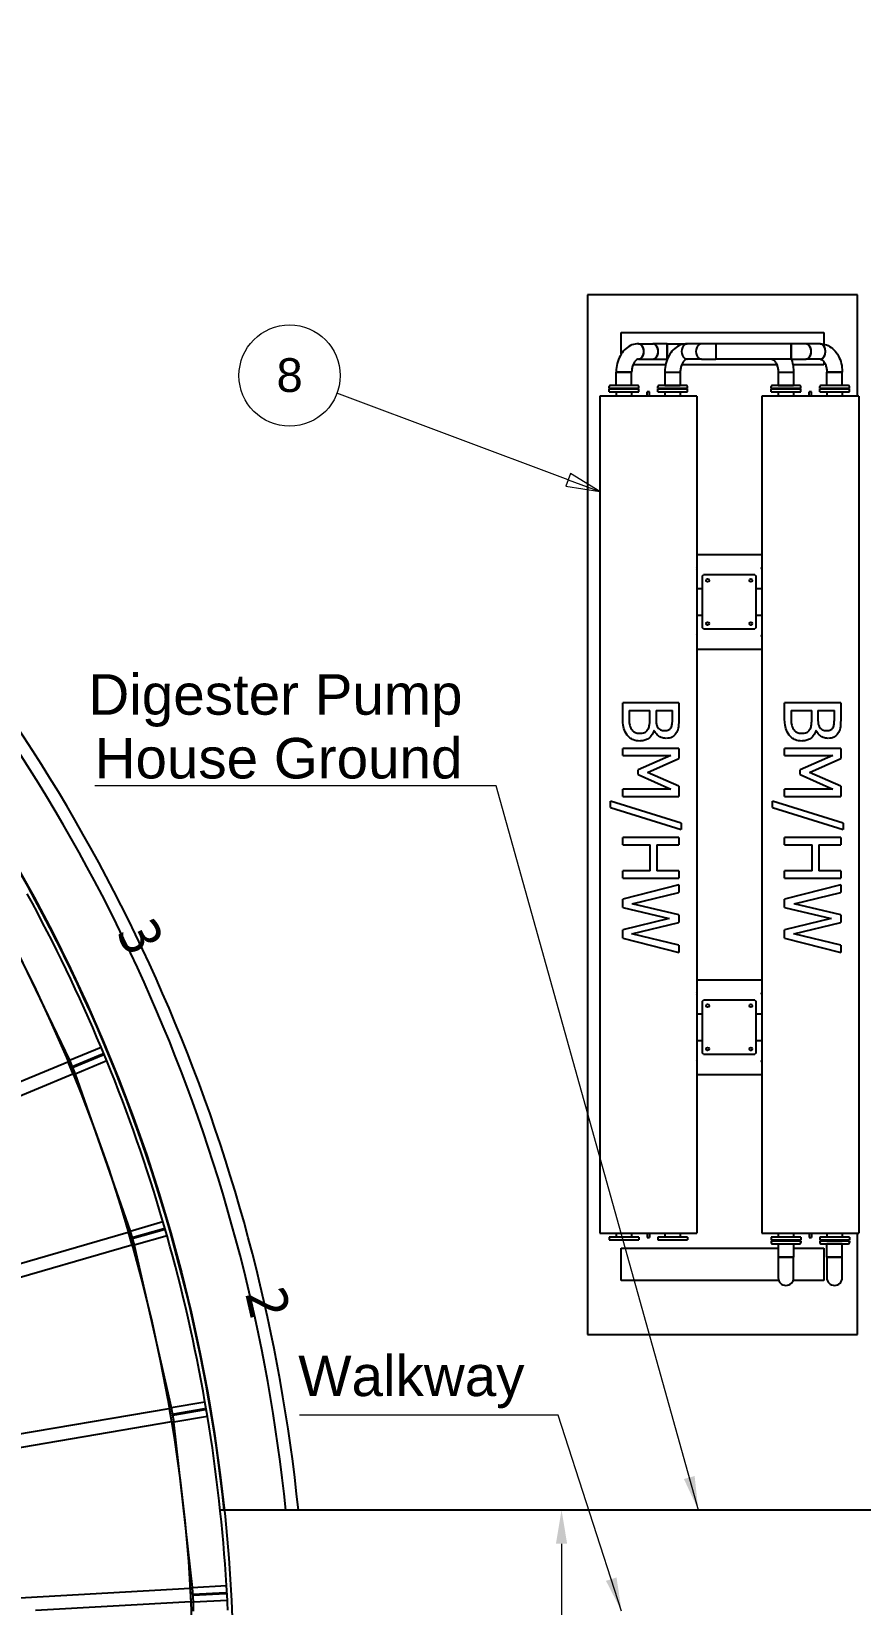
# Model space of a CAD drawing. Header units: millimetres. Extents: x 0 to 118900, y 0 to 84100.
# Drawn here: x 35690 to 41833, y 19380 to 31030 of the extents above; entities that cross this region are included whole.
import ezdxf

# ---------------------------------------------------------------- set-up
doc = ezdxf.new("R2010")
doc.units = ezdxf.units.MM
doc.header["$LTSCALE"] = 100
doc.layers.add('4003-AREA-04.1_F-Foundation', color=7, linetype='Continuous', lineweight=25, true_color=0xadadad)
for name, color, linetype, lineweight in [('4003-AREA-04.1_T-Tank', 7, 'Continuous', 25), ('Dimension', 7, 'Continuous', 18), ('Symbol', 7, 'Continuous', 18), ('Visible', 7, 'Continuous', 25)]:
    doc.layers.add(name, color=color, linetype=linetype, lineweight=lineweight)
doc.styles.add('Note Text', font='arial.ttf')
doc.styles.add('Text Style176', font='tahoma.ttf')
doc.styles.add('Title', font='arial.ttf')
doc.dimstyles.new('Default - Method 2a$7', dxfattribs={"dimscale": 100, "dimtxt": 3, "dimasz": 2.5, "dimexe": 3, "dimexo": 0.5, "dimgap": 0.7, "dimtad": 0, "dimtoh": 1, "dimdec": 1, "dimrnd": 1e-08, "dimtxsty": 'Title', "dimcen": 0.09, "dimdle": 10, "dimclrd": 256, "dimclre": 256, "dimclrt": 7, "dimazin": 2, "dimtfac": 0.833333, "dimtdec": 1, "dimtmove": 0, "dimatfit": 3, "dimfxl": 1, "dimtolj": 1, "dimlwd": -1, "dimlwe": -1, "dimarcsym": 0})
doc.dimstyles.new('Default - Method 2b', dxfattribs={"dimscale": 100, "dimtxt": 3, "dimasz": 2.5, "dimexe": 3, "dimexo": 0.5, "dimgap": 0.7, "dimtad": 0, "dimtoh": 1, "dimdec": 1, "dimrnd": 1e-08, "dimtxsty": 'Title', "dimcen": 0.09, "dimdle": 10, "dimclrd": 256, "dimclre": 256, "dimclrt": 7, "dimadec": 0, "dimazin": 2, "dimtfac": 0.833333, "dimtdec": 1, "dimtmove": 0, "dimatfit": 3, "dimfxl": 1, "dimtolj": 1, "dimlwd": -1, "dimlwe": -1, "dimarcsym": 0})

# ---------------------------------------------------------------- blocks, each defined once
blk = doc.blocks.new('*D28')
at = {"layer": 'Defpoints', "color": 0, "transparency": 16777216}
for p in [(39288, 20080), (39618, 20080), (39279, 12380)]:
    blk.add_point(p, dxfattribs=at)
at = {"layer": 'Dimension', "transparency": 16777216}
for p, q in [((39618, 19830), (39618, 16877)), ((39618, 12630), (39618, 15844))]:
    blk.add_line(p, q, dxfattribs=at)
for points in [[(39576, 19830), (39659, 19830), (39618, 20080)], [(39576, 12630), (39659, 12630), (39618, 12380)]]:
    blk.add_solid(points, dxfattribs=at)
at = {"layer": 'Dimension', "color": 7, "transparency": 16777216, "insert": (39771, 15914), "char_height": 300, "attachment_point": 7, "rotation": 90, "style": 'Title'}
blk.add_mtext('\\A1;7700', dxfattribs=at)
blk = doc.blocks.new('Balloon7')
at = {"layer": 'Symbol'}
for p, q in [((396.67, 277.1), (379.54, 283.5)), ((396.84, 277.57), (396.49, 276.63)), ((399.01, 276.22), (396.84, 277.57)), ((396.49, 276.63), (399.01, 276.22)), ((396.67, 277.1), (399.01, 276.22))]:
    blk.add_line(p, q, dxfattribs=at)
at = {"layer": 'Symbol', "flags": 128}
blk.add_lwpolyline([(396.49, 276.63), (399.01, 276.22), (396.84, 277.57), (396.49, 276.63)], dxfattribs=at)
at = {"layer": 'Symbol'}
blk.add_circle((376.03, 284.81), 3.75, dxfattribs=at)
blk.add_solid([(396.49, 276.63), (399.01, 276.22), (396.84, 277.57), (396.49, 276.63)], dxfattribs=at)
at = {"layer": 'Symbol', "insert": (376.03, 284.83), "char_height": 2.5, "attachment_point": 5, "style": 'Note Text'}
blk.add_mtext('8', dxfattribs=at)

msp = doc.modelspace()

# ---------------------------------------------------------------- linework, layer by layer
at = {"layer": '4003-AREA-04.1_F-Foundation'}
msp.add_circle((24937.91, 18779.59), 12250, dxfattribs=at)
at = {"layer": '4003-AREA-04.1_T-Tank'}
msp.add_circle((24937.91, 18779.59), 11950, dxfattribs=at)
at = {"layer": 'Visible'}
for p, q in [((39810.15, 29079.59), (39810.15, 21379.59)), ((41810.15, 29079.59), (39810.15, 29079.59)), ((41810.15, 28329.59), (41810.15, 29079.59)), ((40060.15, 28799.59), (41560.15, 28799.59)), ((40060.15, 28641.32), (40060.15, 28799.59)), ((41560.15, 28799.59), (41560.15, 28713.94)), ((40187.38, 28716.74), (40293.44, 28716.74)), ((40400.92, 28716.74), (40293.44, 28716.74)), ((40400.92, 28602.8), (40400.92, 28716.74)), ((40400.92, 28716.74), (40547.88, 28716.74)), ((40400.92, 28716.74), (40400.92, 28602.8)), ((40653.94, 28716.74), (40547.88, 28716.74)), ((40761.42, 28716.74), (40653.94, 28716.74)), ((40761.42, 28716.74), (40761.42, 28602.44)), ((41319.37, 28716.74), (40761.42, 28716.74)), ((40761.42, 28716.74), (40761.42, 28602.44)), ((41319.37, 28716.74), (41319.37, 28602.44)), ((41319.37, 28602.44), (41319.37, 28716.74)), ((41426.85, 28716.74), (41319.37, 28716.74)), ((41532.92, 28716.74), (41426.85, 28716.74)), ((40388.3, 28559.59), (40146.26, 28559.59)), ((40187.38, 28602.44), (40293.44, 28602.44)), ((40293.44, 28602.44), (40400.78, 28602.44)), ((41213.54, 28559.59), (40506.76, 28559.59)), ((40653.94, 28602.44), (40547.88, 28602.44)), ((40653.94, 28602.44), (40761.42, 28602.44)), ((41319.37, 28602.44), (40761.42, 28602.44)), ((41319.37, 28602.44), (41426.85, 28602.44)), ((41560.15, 28559.59), (41331.99, 28559.59)), ((41532.92, 28602.44), (41426.85, 28602.44)), ((41560.15, 28584.92), (41560.15, 28559.59)), ((40022.75, 28507.59), (40137.05, 28507.59)), ((40137.05, 28507.59), (40022.75, 28507.59)), ((40022.75, 28407.59), (40022.75, 28507.59)), ((40137.05, 28407.59), (40137.05, 28507.59)), ((40383.25, 28507.59), (40497.55, 28507.59)), ((40383.25, 28507.59), (40497.55, 28507.59)), ((40383.25, 28507.59), (40383.25, 28407.59)), ((40497.55, 28507.59), (40497.55, 28407.59)), ((41222.75, 28507.59), (41337.05, 28507.59)), ((41222.75, 28507.59), (41337.05, 28507.59)), ((41222.75, 28507.59), (41222.75, 28407.59)), ((41337.05, 28507.59), (41337.05, 28407.59)), ((41583.25, 28507.59), (41697.55, 28507.59)), ((41697.55, 28507.59), (41583.25, 28507.59)), ((41583.25, 28407.59), (41583.25, 28507.59)), ((41697.55, 28407.59), (41697.55, 28507.59)), ((40619.15, 28329.59), (39901.15, 28329.59)), ((39901.15, 28329.59), (39901.15, 22129.59)), ((39969.9, 28386.59), (39969.9, 28399.09)), ((40189.9, 28386.59), (39969.9, 28386.59)), ((40189.9, 28379.59), (39969.9, 28379.59)), ((39969.9, 28359.59), (39969.9, 28379.59)), ((39969.9, 28359.59), (40189.9, 28359.59)), ((40181.9, 28407.09), (39977.9, 28407.09)), ((40158.9, 28382.59), (40000.9, 28382.59)), ((40000.9, 28379.59), (40000.9, 28382.59)), ((40137.05, 28407.59), (40022.75, 28407.59)), ((40022.75, 28407.09), (40022.75, 28407.59)), ((40137.05, 28407.59), (40022.75, 28407.59)), ((40022.75, 28359.59), (40022.75, 28329.59)), ((40137.05, 28407.09), (40137.05, 28407.59)), ((40137.05, 28359.59), (40137.05, 28329.59)), ((40158.9, 28379.59), (40158.9, 28382.59)), ((40189.9, 28386.59), (40189.9, 28399.09)), ((40189.9, 28359.59), (40189.9, 28379.59)), ((40268.9, 28361.59), (40251.4, 28361.59)), ((40251.4, 28329.59), (40251.4, 28361.59)), ((40268.9, 28329.59), (40268.9, 28361.59)), ((40330.4, 28386.59), (40330.4, 28399.09)), ((40550.4, 28386.59), (40330.4, 28386.59)), ((40550.4, 28379.59), (40330.4, 28379.59)), ((40330.4, 28359.59), (40330.4, 28379.59)), ((40330.4, 28359.59), (40550.4, 28359.59)), ((40542.4, 28407.09), (40338.4, 28407.09)), ((40519.4, 28382.59), (40361.4, 28382.59)), ((40361.4, 28379.59), (40361.4, 28382.59)), ((40497.55, 28407.59), (40383.25, 28407.59)), ((40383.25, 28407.09), (40383.25, 28407.59)), ((40383.25, 28407.59), (40497.55, 28407.59)), ((40383.25, 28359.59), (40383.25, 28329.59)), ((40497.55, 28407.09), (40497.55, 28407.59)), ((40497.55, 28359.59), (40497.55, 28329.59)), ((40519.4, 28379.59), (40519.4, 28382.59)), ((40550.4, 28386.59), (40550.4, 28399.09)), ((40550.4, 28359.59), (40550.4, 28379.59)), ((40619.15, 28329.59), (40619.15, 22129.59)), ((41819.15, 28329.59), (41101.15, 28329.59)), ((41101.15, 28329.59), (41101.15, 22129.59)), ((41169.9, 28386.59), (41169.9, 28399.09)), ((41389.9, 28386.59), (41169.9, 28386.59)), ((41389.9, 28379.59), (41169.9, 28379.59)), ((41169.9, 28359.59), (41169.9, 28379.59)), ((41169.9, 28359.59), (41389.9, 28359.59)), ((41381.9, 28407.09), (41177.9, 28407.09)), ((41358.9, 28382.59), (41200.9, 28382.59)), ((41200.9, 28379.59), (41200.9, 28382.59)), ((41337.05, 28407.59), (41222.75, 28407.59)), ((41222.75, 28407.09), (41222.75, 28407.59)), ((41222.75, 28407.59), (41337.05, 28407.59)), ((41222.75, 28359.59), (41222.75, 28329.59)), ((41337.05, 28407.09), (41337.05, 28407.59)), ((41337.05, 28359.59), (41337.05, 28329.59)), ((41358.9, 28379.59), (41358.9, 28382.59)), ((41389.9, 28386.59), (41389.9, 28399.09)), ((41389.9, 28359.59), (41389.9, 28379.59)), ((41468.9, 28361.59), (41451.4, 28361.59)), ((41451.4, 28329.59), (41451.4, 28361.59)), ((41468.9, 28329.59), (41468.9, 28361.59)), ((41530.4, 28386.59), (41530.4, 28399.09)), ((41750.4, 28386.59), (41530.4, 28386.59)), ((41750.4, 28379.59), (41530.4, 28379.59)), ((41530.4, 28359.59), (41530.4, 28379.59)), ((41530.4, 28359.59), (41750.4, 28359.59)), ((41742.4, 28407.09), (41538.4, 28407.09)), ((41719.4, 28382.59), (41561.4, 28382.59)), ((41561.4, 28379.59), (41561.4, 28382.59)), ((41697.55, 28407.59), (41583.25, 28407.59)), ((41583.25, 28407.09), (41583.25, 28407.59)), ((41697.55, 28407.59), (41583.25, 28407.59)), ((41583.25, 28359.59), (41583.25, 28329.59)), ((41697.55, 28407.09), (41697.55, 28407.59)), ((41697.55, 28359.59), (41697.55, 28329.59)), ((41719.4, 28379.59), (41719.4, 28382.59)), ((41750.4, 28386.59), (41750.4, 28399.09)), ((41750.4, 28359.59), (41750.4, 28379.59)), ((41819.15, 28329.59), (41819.15, 22129.59)), ((41101.15, 27154.59), (40619.15, 27154.59)), ((40660.15, 26994.59), (40670.15, 27004.59)), ((40660.15, 26994.59), (40660.15, 26614.59)), ((41050.15, 27004.59), (40670.15, 27004.59)), ((41050.15, 27004.59), (41060.15, 26994.59)), ((41060.15, 26614.59), (41060.15, 26994.59)), ((40619.15, 26904.59), (40660.15, 26904.59)), ((41060.15, 26904.59), (41101.15, 26904.59)), ((40660.15, 26704.59), (40619.15, 26704.59)), ((41101.15, 26704.59), (41060.15, 26704.59)), ((40670.15, 26604.59), (40660.15, 26614.59)), ((40670.15, 26604.59), (41050.15, 26604.59)), ((41060.15, 26614.59), (41050.15, 26604.59)), ((40619.15, 26454.59), (41101.15, 26454.59)), ((40070.69, 25937.43), (40070.69, 26056.63)), ((40486.21, 26056.63), (40070.69, 26056.63)), ((40117.83, 26001.41), (40117.83, 25956.62)), ((40117.83, 26001.41), (40271.37, 26001.41)), ((40271.37, 25938.78), (40271.37, 26001.41)), ((40317.51, 26001.41), (40317.51, 25938.78)), ((40317.51, 26001.41), (40439.06, 26001.41)), ((40439.06, 25948.54), (40439.06, 26001.41)), ((40486.21, 26056.63), (40486.21, 25946.52)), ((41270.69, 25937.43), (41270.69, 26056.63)), ((41686.21, 26056.63), (41270.69, 26056.63)), ((41317.83, 26001.41), (41317.83, 25956.62)), ((41317.83, 26001.41), (41471.37, 26001.41)), ((41471.37, 25938.78), (41471.37, 26001.41)), ((41517.51, 26001.41), (41517.51, 25938.78)), ((41517.51, 26001.41), (41639.06, 26001.41)), ((41639.06, 25948.54), (41639.06, 26001.41)), ((41686.21, 26056.63), (41686.21, 25946.52)), ((40301.68, 25852.58), (40303.7, 25852.58)), ((41501.68, 25852.58), (41503.7, 25852.58)), ((40486.21, 25719.91), (40070.69, 25719.91)), ((40070.69, 25668.39), (40070.69, 25719.91)), ((40070.69, 25668.39), (40428.62, 25668.39)), ((40428.62, 25668.39), (40185.17, 25560.97)), ((40254.87, 25540.77), (40486.21, 25644.48)), ((40486.21, 25719.91), (40486.21, 25644.48)), ((41686.21, 25719.91), (41270.69, 25719.91)), ((41270.69, 25668.39), (41270.69, 25719.91)), ((41270.69, 25668.39), (41628.62, 25668.39)), ((41628.62, 25668.39), (41385.17, 25560.97)), ((41454.87, 25540.77), (41686.21, 25644.48)), ((41686.21, 25719.91), (41686.21, 25644.48)), ((40185.17, 25527.3), (40185.17, 25560.97)), ((40185.17, 25527.3), (40428.62, 25418.87)), ((40486.21, 25440.42), (40254.87, 25540.77)), ((41385.17, 25527.3), (41385.17, 25560.97)), ((41385.17, 25527.3), (41628.62, 25418.87)), ((41686.21, 25440.42), (41454.87, 25540.77)), ((40070.69, 25363.65), (40070.69, 25418.87)), ((40428.62, 25418.87), (40070.69, 25418.87)), ((40486.21, 25440.42), (40486.21, 25363.65)), ((41270.69, 25363.65), (41270.69, 25418.87)), ((41628.62, 25418.87), (41270.69, 25418.87)), ((41686.21, 25440.42), (41686.21, 25363.65)), ((39980.44, 25281.15), (39980.44, 25328.29)), ((40504.72, 25166.33), (39980.44, 25328.29)), ((39980.44, 25281.15), (40504.72, 25118.51)), ((40070.69, 25363.65), (40486.21, 25363.65)), ((41180.44, 25281.15), (41180.44, 25328.29)), ((41704.72, 25166.33), (41180.44, 25328.29)), ((41180.44, 25281.15), (41704.72, 25118.51)), ((41270.69, 25363.65), (41686.21, 25363.65)), ((40504.72, 25166.33), (40504.72, 25118.51)), ((41704.72, 25166.33), (41704.72, 25118.51)), ((40486.21, 25060.93), (40070.69, 25060.93)), ((40070.69, 25005.71), (40070.69, 25060.93)), ((40486.21, 25060.93), (40486.21, 25005.71)), ((41686.21, 25060.93), (41270.69, 25060.93)), ((41270.69, 25005.71), (41270.69, 25060.93)), ((41686.21, 25060.93), (41686.21, 25005.71)), ((40070.69, 25005.71), (40274.07, 25005.71)), ((40274.07, 24814.45), (40274.07, 25005.71)), ((40323.23, 25005.71), (40323.23, 24814.45)), ((40323.23, 25005.71), (40486.21, 25005.71)), ((41270.69, 25005.71), (41474.07, 25005.71)), ((41474.07, 24814.45), (41474.07, 25005.71)), ((41523.23, 25005.71), (41523.23, 24814.45)), ((41523.23, 25005.71), (41686.21, 25005.71)), ((40274.07, 24814.45), (40070.69, 24814.45)), ((40070.69, 24759.23), (40070.69, 24814.45)), ((40070.69, 24759.23), (40486.21, 24759.23)), ((40486.21, 24709.73), (40070.69, 24603.66)), ((40486.21, 24814.45), (40323.23, 24814.45)), ((40486.21, 24814.45), (40486.21, 24759.23)), ((40486.21, 24709.73), (40486.21, 24652.82)), ((41474.07, 24814.45), (41270.69, 24814.45)), ((41270.69, 24759.23), (41270.69, 24814.45)), ((41270.69, 24759.23), (41686.21, 24759.23)), ((41686.21, 24709.73), (41270.69, 24603.66)), ((41686.21, 24814.45), (41523.23, 24814.45)), ((41686.21, 24814.45), (41686.21, 24759.23)), ((41686.21, 24709.73), (41686.21, 24652.82)), ((40070.69, 24542.37), (40070.69, 24603.66)), ((40141.73, 24569.31), (40486.21, 24652.82)), ((41270.69, 24542.37), (41270.69, 24603.66)), ((41341.73, 24569.31), (41686.21, 24652.82)), ((35436.94, 24520), (35971.55, 23410.01)), ((40070.69, 24542.37), (40415.49, 24460.21)), ((40486.21, 24486.48), (40141.73, 24569.31)), ((40486.21, 24486.48), (40486.21, 24430.24)), ((41270.69, 24542.37), (41615.49, 24460.21)), ((41686.21, 24486.48), (41341.73, 24569.31)), ((41686.21, 24486.48), (41686.21, 24430.24)), ((40415.49, 24460.21), (40070.69, 24375.69)), ((40070.69, 24313.74), (40070.69, 24375.69)), ((40137.69, 24346.74), (40486.21, 24430.24)), ((41615.49, 24460.21), (41270.69, 24375.69)), ((41270.69, 24313.74), (41270.69, 24375.69)), ((41337.69, 24346.74), (41686.21, 24430.24)), ((40070.69, 24313.74), (40486.21, 24209.35)), ((40486.21, 24263.57), (40137.69, 24346.74)), ((40486.21, 24263.57), (40486.21, 24209.35)), ((41270.69, 24313.74), (41686.21, 24209.35)), ((41686.21, 24263.57), (41337.69, 24346.74)), ((41686.21, 24263.57), (41686.21, 24209.35)), ((41101.15, 24004.59), (40619.15, 24004.59)), ((40660.15, 23844.59), (40670.15, 23854.59)), ((40660.15, 23844.59), (40660.15, 23464.59)), ((41050.15, 23854.59), (40670.15, 23854.59)), ((41050.15, 23854.59), (41060.15, 23844.59)), ((41060.15, 23464.59), (41060.15, 23844.59)), ((40619.15, 23754.59), (40660.15, 23754.59)), ((41060.15, 23754.59), (41101.15, 23754.59)), ((40660.15, 23554.59), (40619.15, 23554.59)), ((41101.15, 23554.59), (41060.15, 23554.59)), ((35971.79, 23410.11), (36206.45, 23507.33)), ((35990.92, 23363.92), (36217.27, 23457.69)), ((36221.1, 23448.45), (35994.75, 23354.68)), ((36248.55, 23405.7), (36206.45, 23507.33)), ((36217.27, 23457.69), (36221.1, 23448.45)), ((40670.15, 23454.59), (40660.15, 23464.59)), ((40670.15, 23454.59), (41050.15, 23454.59)), ((41060.15, 23464.59), (41050.15, 23454.59)), ((27370.54, 19841.48), (35958.92, 23399.37)), ((35997.19, 23306.99), (27408.82, 19749.09)), ((35957.01, 23403.99), (35971.79, 23410.11)), ((35957.01, 23403.99), (35958.92, 23399.37)), ((35958.92, 23399.37), (35997.19, 23306.99)), ((35971.79, 23410.11), (36013.89, 23308.49)), ((35997.19, 23306.99), (35999.11, 23302.37)), ((36013.89, 23308.49), (35999.11, 23302.37)), ((36013.65, 23308.39), (36420.61, 22145.52)), ((36248.55, 23405.7), (36013.89, 23308.49)), ((40619.15, 23304.59), (41101.15, 23304.59)), ((27474.14, 19562.43), (36406.87, 22136.36)), ((36405.49, 22141.17), (36420.86, 22145.6)), ((36405.49, 22141.17), (36406.87, 22136.36)), ((36406.87, 22136.36), (36434.56, 22040.27)), ((36420.86, 22145.6), (36664.93, 22215.92)), ((36420.86, 22145.6), (36451.32, 22039.9)), ((36434.71, 22097.55), (36670.13, 22165.39)), ((36672.9, 22155.78), (36437.48, 22087.94)), ((36695.39, 22110.22), (36664.93, 22215.92)), ((36670.13, 22165.39), (36672.9, 22155.78)), ((36434.56, 22040.27), (27501.83, 19466.34)), ((36434.56, 22040.27), (36435.95, 22035.47)), ((36451.32, 22039.9), (36435.95, 22035.47)), ((36451.07, 22039.82), (36725.28, 20838.71)), ((36695.39, 22110.22), (36451.32, 22039.9)), ((39901.15, 22129.59), (40619.15, 22129.59)), ((40189.9, 22099.59), (39969.9, 22099.59)), ((39969.9, 22099.59), (39969.9, 22079.59)), ((39969.9, 22079.59), (40189.9, 22079.59)), ((40022.75, 22129.59), (40022.75, 22099.59)), ((40060.15, 22019.59), (41222.75, 22019.59)), ((40060.15, 21779.59), (40060.15, 22019.59)), ((40137.05, 22129.59), (40137.05, 22099.59)), ((40189.9, 22099.59), (40189.9, 22079.59)), ((40251.4, 22129.59), (40251.4, 22097.59)), ((40251.4, 22097.59), (40268.9, 22097.59)), ((40268.9, 22129.59), (40268.9, 22097.59)), ((40550.4, 22099.59), (40330.4, 22099.59)), ((40330.4, 22099.59), (40330.4, 22079.59)), ((40330.4, 22079.59), (40550.4, 22079.59)), ((40383.25, 22129.59), (40383.25, 22099.59)), ((40497.55, 22129.59), (40497.55, 22099.59)), ((40550.4, 22099.59), (40550.4, 22079.59)), ((41101.15, 22129.59), (41819.15, 22129.59)), ((41389.9, 22099.59), (41169.9, 22099.59)), ((41169.9, 22099.59), (41169.9, 22079.59)), ((41169.9, 22079.59), (41389.9, 22079.59)), ((41169.9, 22072.59), (41389.9, 22072.59)), ((41169.9, 22072.59), (41169.9, 22060.09)), ((41177.9, 22052.09), (41381.9, 22052.09)), ((41212.4, 22076.59), (41347.4, 22076.59)), ((41222.75, 22129.59), (41222.75, 22099.59)), ((41222.75, 22051.59), (41337.05, 22051.59)), ((41222.75, 22051.59), (41222.75, 21951.59)), ((41337.05, 22129.59), (41337.05, 22099.59)), ((41337.05, 22051.59), (41337.05, 21951.59)), ((41337.05, 22019.59), (41560.15, 22019.59)), ((41389.9, 22099.59), (41389.9, 22079.59)), ((41389.9, 22072.59), (41389.9, 22060.09)), ((41451.4, 22129.59), (41451.4, 22097.59)), ((41451.4, 22097.59), (41468.9, 22097.59)), ((41468.9, 22129.59), (41468.9, 22097.59)), ((41750.4, 22099.59), (41530.4, 22099.59)), ((41530.4, 22099.59), (41530.4, 22079.59)), ((41530.4, 22079.59), (41750.4, 22079.59)), ((41530.4, 22072.59), (41750.4, 22072.59)), ((41530.4, 22072.59), (41530.4, 22060.09)), ((41538.4, 22052.09), (41742.4, 22052.09)), ((41560.15, 22019.59), (41560.15, 21779.59)), ((41572.9, 22076.59), (41707.9, 22076.59)), ((41583.25, 22129.59), (41583.25, 22099.59)), ((41697.55, 22051.59), (41583.25, 22051.59)), ((41583.25, 21951.59), (41583.25, 22051.59)), ((41697.55, 22129.59), (41697.55, 22099.59)), ((41697.55, 21951.59), (41697.55, 22051.59)), ((41750.4, 22099.59), (41750.4, 22079.59)), ((41750.4, 22072.59), (41750.4, 22060.09)), ((41810.15, 21379.59), (41810.15, 22129.59)), ((41337.05, 21951.59), (41222.75, 21951.59)), ((41222.75, 21951.59), (41222.75, 21799.59)), ((41222.75, 21951.59), (41337.05, 21951.59)), ((41337.05, 21799.59), (41337.05, 21951.59)), ((41583.25, 21951.59), (41697.55, 21951.59)), ((41583.25, 21951.59), (41583.25, 21799.59)), ((41697.55, 21951.59), (41583.25, 21951.59)), ((41697.55, 21799.59), (41697.55, 21951.59)), ((41226.36, 21779.59), (40060.15, 21779.59)), ((41560.15, 21779.59), (41333.43, 21779.59)), ((39810.15, 21379.59), (41810.15, 21379.59)), ((36725.53, 20838.75), (36975.94, 20881.31)), ((36994.37, 20772.86), (36975.94, 20881.31)), ((27910.95, 19335.59), (36710.6, 20831.14)), ((36709.76, 20836.07), (36725.53, 20838.75)), ((36709.76, 20836.07), (36710.6, 20831.14)), ((36710.6, 20831.14), (36727.35, 20732.55)), ((36725.53, 20838.75), (36743.96, 20730.3)), ((36733.91, 20789.46), (36975.45, 20830.51)), ((36977.12, 20820.65), (36735.59, 20779.6)), ((36994.37, 20772.86), (36743.96, 20730.3)), ((36975.45, 20830.51), (36977.12, 20820.65)), ((36727.35, 20732.55), (28507.78, 19335.59)), ((36727.35, 20732.55), (36728.19, 20727.62)), ((36743.96, 20730.3), (36728.19, 20727.62)), ((36743.71, 20730.26), (36881.71, 19505.99)), ((43037.26, 20079.59), (37088.56, 20079.59)), ((33939.12, 19335.59), (36866.27, 19500.12)), ((36865.99, 19505.11), (36881.97, 19506.01)), ((36865.99, 19505.11), (36866.27, 19500.12)), ((36866.27, 19500.12), (36871.89, 19400.27)), ((36881.97, 19506.01), (37135.57, 19520.26)), ((36881.97, 19506.01), (36888.14, 19396.18)), ((36884.77, 19456.08), (37129.39, 19469.83)), ((37129.95, 19459.85), (36885.33, 19446.1)), ((37129.39, 19469.83), (37129.95, 19459.85)), ((37141.74, 19410.43), (37135.57, 19520.26)), ((36871.89, 19400.27), (35721.1, 19335.59)), ((36871.89, 19400.27), (36872.17, 19395.28)), ((36888.14, 19396.18), (36872.17, 19395.28)), ((36887.88, 19396.16), (36887.88, 19329.59)), ((37141.74, 19410.43), (36888.14, 19396.18))]:
    msp.add_line(p, q, dxfattribs=at)
for centre in [(40700.15, 26964.59), (41020.15, 26964.59), (40700.15, 26644.59), (41020.15, 26644.59), (40700.15, 23814.59), (41020.15, 23814.59), (40700.15, 23494.59), (41020.15, 23494.59)]:
    msp.add_circle(centre, 11, dxfattribs=at)
for centre, radius, start, end in [((39977.9, 28399.09), 8, 90, 180), ((40012.4, 28389.59), 7, 205.376934, 270), ((40147.4, 28389.59), 7, 270, 334.623066), ((40181.9, 28399.09), 8, 0, 90), ((40338.4, 28399.09), 8, 90, 180), ((40372.9, 28389.59), 7, 205.376934, 270), ((40507.9, 28389.59), 7, 270, 334.623066), ((40542.4, 28399.09), 8, 0, 90), ((41177.9, 28399.09), 8, 90, 180), ((41212.4, 28389.59), 7, 205.376934, 270), ((41347.4, 28389.59), 7, 270, 334.623066), ((41381.9, 28399.09), 8, 0, 90), ((41538.4, 28399.09), 8, 90, 180), ((41572.9, 28389.59), 7, 205.376934, 270), ((41707.9, 28389.59), 7, 270, 334.623066), ((41742.4, 28399.09), 8, 0, 90), ((24937.91, 18779.59), 12796, 5.830982, 40.329114), ((40610.15, 27054.59), 13, 313.813061, 46.186939), ((41110.15, 27054.59), 13, 133.813061, 226.186939), ((24937.91, 18779.59), 12704, 5.873357, 40.395993), ((24937.91, 18779.59), 12250, 6.091839, 40.865053), ((40610.15, 26554.59), 13, 313.813061, 46.186939), ((41110.15, 26554.59), 13, 133.813061, 226.186939), ((24937.91, 18779.59), 12220, 22.760569, 28.673383), ((40610.15, 23904.59), 13, 313.813061, 46.186939), ((41110.15, 23904.59), 13, 133.813061, 226.186939), ((24937.91, 18779.59), 12220, 16.331998, 22.244812), ((40610.15, 23404.59), 13, 313.813061, 46.186939), ((41110.15, 23404.59), 13, 133.813061, 226.186939), ((24937.91, 18779.59), 12220, 9.903427, 15.81624), ((41177.9, 22060.09), 8, 180, 270), ((41212.4, 22069.59), 7, 90, 154.623066), ((41347.4, 22069.59), 7, 25.376934, 90), ((41381.9, 22060.09), 8, 270, 0), ((41538.4, 22060.09), 8, 180, 270), ((41572.9, 22069.59), 7, 90, 154.623066), ((41707.9, 22069.59), 7, 25.376934, 90), ((41742.4, 22060.09), 8, 270, 0), ((41279.9, 21799.59), 57.15, 180, 0), ((41279.9, 21799.59), 57.15, 180, 0), ((41640.4, 21799.59), 57.15, 180, 0), ((41640.4, 21799.59), 57.15, 180, 0), ((24937.91, 18779.59), 12220, 3.474855, 9.387669), ((24937.91, 18779.59), 12220, 2.618607, 2.959098)]:
    msp.add_arc(centre, radius, start, end, dxfattribs=at)
for centre, major_axis, start_param, end_param in [((40187.38, 28659.59), (0, -57.15), 0, 3.14159265), ((40187.38, 28659.59), (0, 57.15), 3.14159265, 6.28318531), ((40293.44, 28659.59), (0, 57.15), 3.14159265, 6.28318531), ((40293.44, 28659.59), (0, -57.15), 0, 3.14159265), ((40547.88, 28659.59), (0, -57.15), 3.14159265, 6.28318531), ((40547.88, 28659.59), (0, -57.15), 3.14159265, 6.28318531), ((40653.94, 28659.59), (0, -57.15), 3.14159265, 6.28318531), ((40653.94, 28659.59), (0, -57.15), 3.14159265, 6.28318531), ((41426.85, 28659.59), (0, -57.15), 0, 3.14159265), ((41426.85, 28659.59), (0, 57.15), 3.14159265, 6.28318531), ((41532.92, 28659.59), (0, 57.15), 3.14159265, 6.28318531), ((41532.92, 28659.59), (0, -57.15), 0, 3.14159265)]:
    msp.add_ellipse(centre, major_axis=major_axis, ratio=0.70710678, start_param=start_param, end_param=end_param, dxfattribs=at)
for points, knots in [([(40187.38, 28716.74), (40171.02, 28716.74), (40154.71, 28713.66), (40123.49, 28701.89), (40108.74, 28692.96), (40081.1, 28669.76), (40068.65, 28654.96), (40048.09, 28622.1), (40040.02, 28603.99), (40028.34, 28566), (40024.74, 28546.13), (40022.95, 28519.9), (40022.75, 28513.75), (40022.75, 28507.59)], [3.14159265, 3.14159265, 3.14159265, 3.14159265, 3.40213194, 3.40213194, 3.67735098, 3.67735098, 3.98809313, 3.98809313, 4.30225239, 4.30225239, 4.61641166, 4.61641166, 4.71238898, 4.71238898, 4.71238898, 4.71238898]), ([(40547.88, 28716.74), (40531.52, 28716.74), (40515.21, 28713.66), (40483.99, 28701.89), (40469.24, 28692.96), (40441.6, 28669.76), (40429.15, 28654.96), (40408.59, 28622.1), (40400.52, 28603.99), (40388.84, 28566), (40385.24, 28546.13), (40383.45, 28519.9), (40383.25, 28513.75), (40383.25, 28507.59)], [3.14159265, 3.14159265, 3.14159265, 3.14159265, 3.40213194, 3.40213194, 3.67735098, 3.67735098, 3.98809313, 3.98809313, 4.30225239, 4.30225239, 4.61641166, 4.61641166, 4.71238898, 4.71238898, 4.71238898, 4.71238898]), ([(41532.92, 28716.74), (41549.27, 28716.74), (41565.59, 28713.66), (41596.8, 28701.89), (41611.55, 28692.96), (41639.19, 28669.76), (41651.64, 28654.96), (41672.2, 28622.1), (41680.27, 28603.99), (41691.95, 28566), (41695.55, 28546.13), (41697.34, 28519.9), (41697.55, 28513.75), (41697.55, 28507.59)], [3.14159265, 3.14159265, 3.14159265, 3.14159265, 3.40213194, 3.40213194, 3.67735098, 3.67735098, 3.98809313, 3.98809313, 4.30225239, 4.30225239, 4.61641166, 4.61641166, 4.71238898, 4.71238898, 4.71238898, 4.71238898]), ([(40187.38, 28602.44), (40184.58, 28602.44), (40181.71, 28601.92), (40174.34, 28598.53), (40169.87, 28595.55), (40161.05, 28586.49), (40156.8, 28580.87), (40149.28, 28567.41), (40145.97, 28559.69), (40140.75, 28542.6), (40138.85, 28533.23), (40137.32, 28518.3), (40137.05, 28512.95), (40137.05, 28507.59)], [3.14159265, 3.14159265, 3.14159265, 3.14159265, 3.45575192, 3.45575192, 3.76991118, 3.76991118, 4.04321288, 4.04321288, 4.30448044, 4.30448044, 4.56840581, 4.56840581, 4.71238898, 4.71238898, 4.71238898, 4.71238898]), ([(40547.88, 28602.44), (40545.08, 28602.44), (40542.21, 28601.92), (40534.84, 28598.53), (40530.37, 28595.55), (40521.55, 28586.49), (40517.3, 28580.87), (40509.78, 28567.41), (40506.47, 28559.69), (40501.25, 28542.6), (40499.35, 28533.23), (40497.82, 28518.3), (40497.55, 28512.95), (40497.55, 28507.59)], [3.14159265, 3.14159265, 3.14159265, 3.14159265, 3.45575192, 3.45575192, 3.76991118, 3.76991118, 4.04321288, 4.04321288, 4.30448044, 4.30448044, 4.56840581, 4.56840581, 4.71238898, 4.71238898, 4.71238898, 4.71238898]), ([(41172.42, 28602.44), (41175.21, 28602.44), (41178.08, 28601.92), (41185.45, 28598.53), (41189.92, 28595.55), (41198.74, 28586.49), (41202.99, 28580.87), (41210.52, 28567.41), (41213.83, 28559.69), (41219.05, 28542.6), (41220.94, 28533.23), (41222.47, 28518.3), (41222.75, 28512.95), (41222.75, 28507.59)], [3.14159265, 3.14159265, 3.14159265, 3.14159265, 3.45575192, 3.45575192, 3.76991118, 3.76991118, 4.04321288, 4.04321288, 4.30448044, 4.30448044, 4.56840581, 4.56840581, 4.71238898, 4.71238898, 4.71238898, 4.71238898]), ([(41319.51, 28602.44), (41321.76, 28596.73), (41323.79, 28590.9), (41331.45, 28566), (41335.05, 28546.13), (41336.84, 28519.9), (41337.05, 28513.75), (41337.05, 28507.59)], [4.204514552, 4.204514552, 4.204514552, 4.204514552, 4.302252393, 4.302252393, 4.616411659, 4.616411659, 4.71238898, 4.71238898, 4.71238898, 4.71238898]), ([(41532.92, 28602.44), (41535.71, 28602.44), (41538.58, 28601.92), (41545.95, 28598.53), (41550.42, 28595.55), (41559.24, 28586.49), (41563.49, 28580.87), (41571.02, 28567.41), (41574.33, 28559.69), (41579.55, 28542.6), (41581.44, 28533.23), (41582.97, 28518.3), (41583.25, 28512.95), (41583.25, 28507.59)], [3.14159265, 3.14159265, 3.14159265, 3.14159265, 3.45575192, 3.45575192, 3.76991118, 3.76991118, 4.04321288, 4.04321288, 4.30448044, 4.30448044, 4.56840581, 4.56840581, 4.71238898, 4.71238898, 4.71238898, 4.71238898]), ([(40104.36, 25817.89), (40092.85, 25832.81), (40083.89, 25849.45), (40075.13, 25879.59), (40070.69, 25900.57), (40070.69, 25937.43)], [0, 0, 0, 0, 5.88228347, 5.88228347, 9.52674794, 9.52674794, 9.52674794, 9.52674794]), ([(40117.83, 25956.62), (40117.83, 25937.06), (40118.54, 25915.81), (40121.77, 25895.84), (40123.09, 25888.39), (40128.76, 25873.54), (40131.73, 25867.76), (40135.34, 25862.34)], [0, 0, 0, 0, 5.86931795, 5.86931795, 7.13591769, 7.13591769, 8.02954043, 8.02954043, 8.02954043, 8.02954043]), ([(40195.95, 25832.37), (40209.87, 25832.37), (40222.15, 25834.14), (40236.43, 25839.73), (40241.56, 25842.23), (40252.72, 25853.02), (40257.08, 25859.44), (40260.6, 25866.04)], [0, 0, 0, 0, 4.24438568, 4.24438568, 6.01666177, 6.01666177, 7.66959043, 7.66959043, 7.66959043, 7.66959043]), ([(40260.6, 25866.04), (40265.21, 25875.04), (40268.04, 25884.63), (40270.03, 25899.86), (40271.37, 25912.12), (40271.37, 25938.78)], [0, 0, 0, 0, 3.03443594, 3.03443594, 4.60606637, 4.60606637, 4.60606637, 4.60606637]), ([(40317.51, 25938.78), (40317.51, 25923.07), (40318.24, 25909.48), (40321.7, 25893.7), (40324.85, 25885.22), (40331.31, 25875.14)], [0, 0, 0, 0, 4.71130231, 4.71130231, 8.33315855, 8.33315855, 8.33315855, 8.33315855]), ([(40331.31, 25875.14), (40334.6, 25869.93), (40338.64, 25865.43), (40346.93, 25859.53), (40351.41, 25857.02), (40367.11, 25852.65), (40376.25, 25851.9), (40384.85, 25851.9)], [0, 0, 0, 0, 1.85652104, 1.85652104, 3.10818224, 3.10818224, 4.57853238, 4.57853238, 4.57853238, 4.57853238]), ([(40384.85, 25851.9), (40393.84, 25851.9), (40402.71, 25853.29), (40412.78, 25857.86), (40416.67, 25859.79), (40423.69, 25866.26), (40426.2, 25869.49), (40428.29, 25873.12)], [0, 0, 0, 0, 2.87126121, 2.87126121, 3.59757643, 3.59757643, 4.1364461, 4.1364461, 4.1364461, 4.1364461]), ([(40428.29, 25873.12), (40432.81, 25881.33), (40435.67, 25890.22), (40437.78, 25905.39), (40438.3, 25914.05), (40438.94, 25929.5), (40439.06, 25939.36), (40439.06, 25948.54)], [0, 0, 0, 0, 2.90084861, 2.90084861, 4.60364246, 4.60364246, 7.1048849, 7.1048849, 7.1048849, 7.1048849]), ([(40486.21, 25946.52), (40486.21, 25924.19), (40485.68, 25898.02), (40482.89, 25876.34), (40481.77, 25868.32), (40476.02, 25850.85), (40472.96, 25843.95), (40469.37, 25837.42)], [0, 0, 0, 0, 6.69952934, 6.69952934, 7.9959376, 7.9959376, 8.92200761, 8.92200761, 8.92200761, 8.92200761]), ([(41304.36, 25817.89), (41292.85, 25832.81), (41283.89, 25849.45), (41275.13, 25879.59), (41270.69, 25900.57), (41270.69, 25937.43)], [0, 0, 0, 0, 5.88228347, 5.88228347, 9.52674794, 9.52674794, 9.52674794, 9.52674794]), ([(41317.83, 25956.62), (41317.83, 25937.06), (41318.54, 25915.81), (41321.77, 25895.84), (41323.09, 25888.39), (41328.76, 25873.54), (41331.73, 25867.76), (41335.34, 25862.34)], [0, 0, 0, 0, 5.86931795, 5.86931795, 7.13591769, 7.13591769, 8.02954043, 8.02954043, 8.02954043, 8.02954043]), ([(41395.95, 25832.37), (41409.87, 25832.37), (41422.15, 25834.14), (41436.43, 25839.73), (41441.56, 25842.23), (41452.72, 25853.02), (41457.08, 25859.44), (41460.6, 25866.04)], [0, 0, 0, 0, 4.24438568, 4.24438568, 6.01666177, 6.01666177, 7.66959043, 7.66959043, 7.66959043, 7.66959043]), ([(41460.6, 25866.04), (41465.21, 25875.04), (41468.04, 25884.63), (41470.03, 25899.86), (41471.37, 25912.12), (41471.37, 25938.78)], [0, 0, 0, 0, 3.03443594, 3.03443594, 4.60606637, 4.60606637, 4.60606637, 4.60606637]), ([(41517.51, 25938.78), (41517.51, 25923.07), (41518.24, 25909.48), (41521.7, 25893.7), (41524.85, 25885.22), (41531.31, 25875.14)], [0, 0, 0, 0, 4.71130231, 4.71130231, 8.33315855, 8.33315855, 8.33315855, 8.33315855]), ([(41531.31, 25875.14), (41534.6, 25869.93), (41538.64, 25865.43), (41546.93, 25859.53), (41551.41, 25857.02), (41567.11, 25852.65), (41576.25, 25851.9), (41584.85, 25851.9)], [0, 0, 0, 0, 1.85652104, 1.85652104, 3.10818224, 3.10818224, 4.57853238, 4.57853238, 4.57853238, 4.57853238]), ([(41584.85, 25851.9), (41593.84, 25851.9), (41602.71, 25853.29), (41612.78, 25857.86), (41616.67, 25859.79), (41623.69, 25866.26), (41626.2, 25869.49), (41628.29, 25873.12)], [0, 0, 0, 0, 2.87126121, 2.87126121, 3.59757643, 3.59757643, 4.1364461, 4.1364461, 4.1364461, 4.1364461]), ([(41628.29, 25873.12), (41632.81, 25881.33), (41635.67, 25890.22), (41637.78, 25905.39), (41638.3, 25914.05), (41638.94, 25929.5), (41639.06, 25939.36), (41639.06, 25948.54)], [0, 0, 0, 0, 2.90084861, 2.90084861, 4.60364246, 4.60364246, 7.1048849, 7.1048849, 7.1048849, 7.1048849]), ([(41686.21, 25946.52), (41686.21, 25924.19), (41685.68, 25898.02), (41682.89, 25876.34), (41681.77, 25868.32), (41676.02, 25850.85), (41672.96, 25843.95), (41669.37, 25837.42)], [0, 0, 0, 0, 6.69952934, 6.69952934, 7.9959376, 7.9959376, 8.92200761, 8.92200761, 8.92200761, 8.92200761]), ([(40198.3, 25774.79), (40181.66, 25774.79), (40165.55, 25777.33), (40140.4, 25787.57), (40131.23, 25793.26), (40117.14, 25803.79), (40110.32, 25810.37), (40104.36, 25817.89)], [0, 0, 0, 0, 5.06551646, 5.06551646, 8.50352466, 8.50352466, 12.5648556, 12.5648556, 12.5648556, 12.5648556]), ([(40135.34, 25862.34), (40141.21, 25854.16), (40148.24, 25846.86), (40159.72, 25839.77), (40162.23, 25838.58), (40172.95, 25834.09), (40183.61, 25832.37), (40195.95, 25832.37)], [0, 0, 0, 0, 3.08819983, 3.08819983, 4.17444249, 4.17444249, 9.07280762, 9.07280762, 9.07280762, 9.07280762]), ([(40301.68, 25852.58), (40297.76, 25838.2), (40291.67, 25824.66), (40274.3, 25802.07), (40264.51, 25794.06), (40246.4, 25783.72), (40237.7, 25780.39), (40218.63, 25775.78), (40208.44, 25774.79), (40198.3, 25774.79)], [0, 0, 0, 0, 4.47189146, 4.47189146, 8.56695708, 8.56695708, 11.92759666, 11.92759666, 15.60190528, 15.60190528, 15.60190528, 15.60190528]), ([(40392.6, 25794.32), (40380.18, 25794.32), (40367.84, 25796.4), (40343.39, 25806.51), (40333.64, 25813.94), (40317.25, 25829.38), (40309.58, 25840.35), (40303.7, 25852.58)], [0, 0, 0, 0, 3.99793244, 3.99793244, 8.18374835, 8.18374835, 14.39604379, 14.39604379, 14.39604379, 14.39604379]), ([(40469.37, 25837.42), (40464.14, 25827.41), (40457.54, 25818.73), (40444.42, 25807.98), (40439.9, 25805.38), (40429.75, 25800.38), (40422.98, 25798.12), (40408.36, 25795.02), (40400.54, 25794.32), (40392.6, 25794.32)], [0, 0, 0, 0, 3.56499984, 3.56499984, 5.63250075, 5.63250075, 9.15724979, 9.15724979, 12.93207314, 12.93207314, 12.93207314, 12.93207314]), ([(41398.3, 25774.79), (41381.66, 25774.79), (41365.55, 25777.33), (41340.4, 25787.57), (41331.23, 25793.26), (41317.14, 25803.79), (41310.32, 25810.37), (41304.36, 25817.89)], [0, 0, 0, 0, 5.06551646, 5.06551646, 8.50352466, 8.50352466, 12.5648556, 12.5648556, 12.5648556, 12.5648556]), ([(41335.34, 25862.34), (41341.21, 25854.16), (41348.24, 25846.86), (41359.72, 25839.77), (41362.23, 25838.58), (41372.95, 25834.09), (41383.61, 25832.37), (41395.95, 25832.37)], [0, 0, 0, 0, 3.08819983, 3.08819983, 4.17444249, 4.17444249, 9.07280762, 9.07280762, 9.07280762, 9.07280762]), ([(41501.68, 25852.58), (41497.76, 25838.2), (41491.67, 25824.66), (41474.3, 25802.07), (41464.51, 25794.06), (41446.4, 25783.72), (41437.7, 25780.39), (41418.63, 25775.78), (41408.44, 25774.79), (41398.3, 25774.79)], [0, 0, 0, 0, 4.47189146, 4.47189146, 8.56695708, 8.56695708, 11.92759666, 11.92759666, 15.60190528, 15.60190528, 15.60190528, 15.60190528]), ([(41592.6, 25794.32), (41580.18, 25794.32), (41567.84, 25796.4), (41543.39, 25806.51), (41533.64, 25813.94), (41517.25, 25829.38), (41509.58, 25840.35), (41503.7, 25852.58)], [0, 0, 0, 0, 3.99793244, 3.99793244, 8.18374835, 8.18374835, 14.39604379, 14.39604379, 14.39604379, 14.39604379]), ([(41669.37, 25837.42), (41664.14, 25827.41), (41657.54, 25818.73), (41644.42, 25807.98), (41639.9, 25805.38), (41629.75, 25800.38), (41622.98, 25798.12), (41608.36, 25795.02), (41600.54, 25794.32), (41592.6, 25794.32)], [0, 0, 0, 0, 3.56499984, 3.56499984, 5.63250075, 5.63250075, 9.15724979, 9.15724979, 12.93207314, 12.93207314, 12.93207314, 12.93207314])]:
    msp.add_open_spline(points, degree=3, knots=knots, dxfattribs=at)

# ---------------------------------------------------------------- block references
at = {"layer": 'Symbol', "xscale": 100, "yscale": 100, "zscale": 100}
msp.add_blockref('Balloon7', (0, 0), dxfattribs=at)

# ---------------------------------------------------------------- texts
at = {"layer": 'Symbol', "color": 7, "insert": (38883.74, 25493.08), "char_height": 300, "width": 2771.5702, "attachment_point": 9, "line_spacing_factor": 0.944221, "style": 'Title'}
msp.add_mtext('\\fArial|b0|i0;Digester Pump\\PHouse Ground', dxfattribs=at)
at = {"layer": 'Symbol', "color": 7, "char_height": 300, "attachment_point": 7, "style": 'Text Style176'}
for s, insert, rotation in [('3', (36311.23, 24360.98), 295.716976), ('2', (37271.66, 21688.6), 282.859833)]:
    msp.add_mtext(s, dxfattribs=dict(at, insert=insert, rotation=rotation))
at = {"layer": 'Symbol', "color": 7, "insert": (39343.06, 20832.86), "char_height": 300, "width": 1676.7532, "attachment_point": 9, "style": 'Title'}
msp.add_mtext('\\fArial|b0|i0;Walkway', dxfattribs=at)

# ---------------------------------------------------------------- dimensions: what is measured, and where the dimension line sits
at = {"layer": 'Dimension'}
dim = msp.add_linear_dim(base=(39617.52, 20079.59), p1=(39279.26, 12379.59), p2=(39288.02, 20079.59), angle=270, dimstyle='Default - Method 2b', override={"dimgap": 0.7, "dimtoh": 0, "dimdec": 1, "dimse1": 1, "dimse2": 1, "dimtol": 0, "dimlim": 0, "dimtp": 0, "dimtm": 0, "dimtdec": 1, "dimtofl": 0, "dimatfit": 1}, dxfattribs=at)
dim.commit()
dim.dimension.update_dxf_attribs({"geometry": '*D28', "text_midpoint": (39617.52, 16360.38), "dimtype": 160})

# ---------------------------------------------------------------- leaders
at = {"layer": 'Symbol', "annotation_type": 0, "has_hookline": 1, "hookline_direction": 1}
for points, text_width in [([(40631.18, 20079.59), (39133.74, 25443.08), (38883.74, 25443.08)], 2722.71), ([(40062.91, 19329.59), (39593.06, 20782.86), (39343.06, 20782.86)], 1667.8)]:
    msp.add_leader(points, dimstyle='Default - Method 2a$7', override={"dimgap": 0, "dimtad": 1}, dxfattribs=dict(at, text_width=text_width))

doc.saveas('drawing.dxf')
